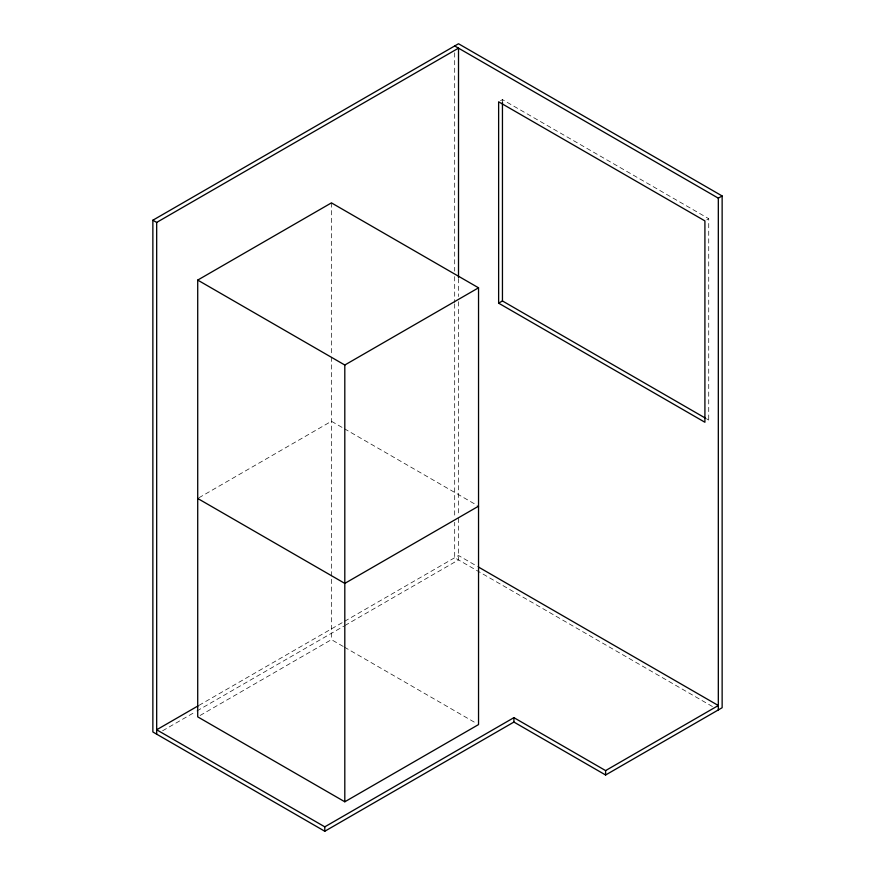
<?xml version="1.0" encoding="UTF-8"?>
<svg xmlns="http://www.w3.org/2000/svg" width="875" height="875" viewBox="0 0 875 875"><rect width="100%" height="100%" fill="white"/><g stroke="black" fill="none" stroke-linecap="round" stroke-linejoin="round"><path stroke-width="0.66" stroke-dasharray="4.38 3.28" d="M500.544 100.702L502.447 99.608L708.728 218.695L708.728 420.055L706.825 421.159M198.898 497.788L331.439 421.269L343.208 428.061M706.825 219.8L708.728 218.695M199.019 705.337L343.7 621.808M344.608 621.283L458.511 555.516L477.433 566.442M162.597 730.778L195.738 711.637M196.919 710.959L343.7 626.216M344.881 625.537L458.511 559.934L458.511 516.261M200.08 715.487L331.439 639.647L343.208 646.439M706.377 418.688L708.728 420.055M344.378 428.739L477.356 505.509M712.414 706.519L454.694 557.725L454.694 522.244M344.378 647.117L476.186 723.22M502.447 99.608L502.447 102.32M458.511 278.48L458.511 296.538M458.511 301.678L458.511 514.894M454.694 52.784L454.694 271.13M454.694 276.587L454.694 302.52M454.694 303.887L454.694 516.786M331.439 202.88L331.439 355.753M331.439 357.12L331.439 639.647"/><path stroke-width="1.31" d="M152.862 220.216L458.511 43.75L722.138 195.956L722.138 707.722L605.609 774.998L513.909 722.061L324.789 831.25L152.862 731.981L152.862 220.216L156.68 222.425L458.511 48.158L458.511 277.43M197.717 280.087L331.439 202.88L478.537 287.809L478.537 724.577L344.805 801.784L197.717 716.855L197.717 280.087L344.805 365.017L478.537 287.809M498.63 303.166L704.911 422.253L704.911 220.905L498.63 101.806L498.63 303.166L502.447 300.956L705.195 418.009M454.694 45.959L718.32 198.166L722.138 195.956M478.537 506.188L344.805 583.395L197.717 498.466M198.111 705.863L156.68 729.783L324.789 826.842L513.909 717.653L605.609 770.591L718.32 705.512L478.592 567.109M718.32 198.166L718.32 709.931M605.609 770.591L605.609 774.998M513.909 717.653L513.909 722.061M502.447 102.32L502.447 300.956M344.805 365.017L344.805 801.784M324.789 826.842L324.789 831.25M156.68 222.425L156.68 734.191"/></g></svg>
